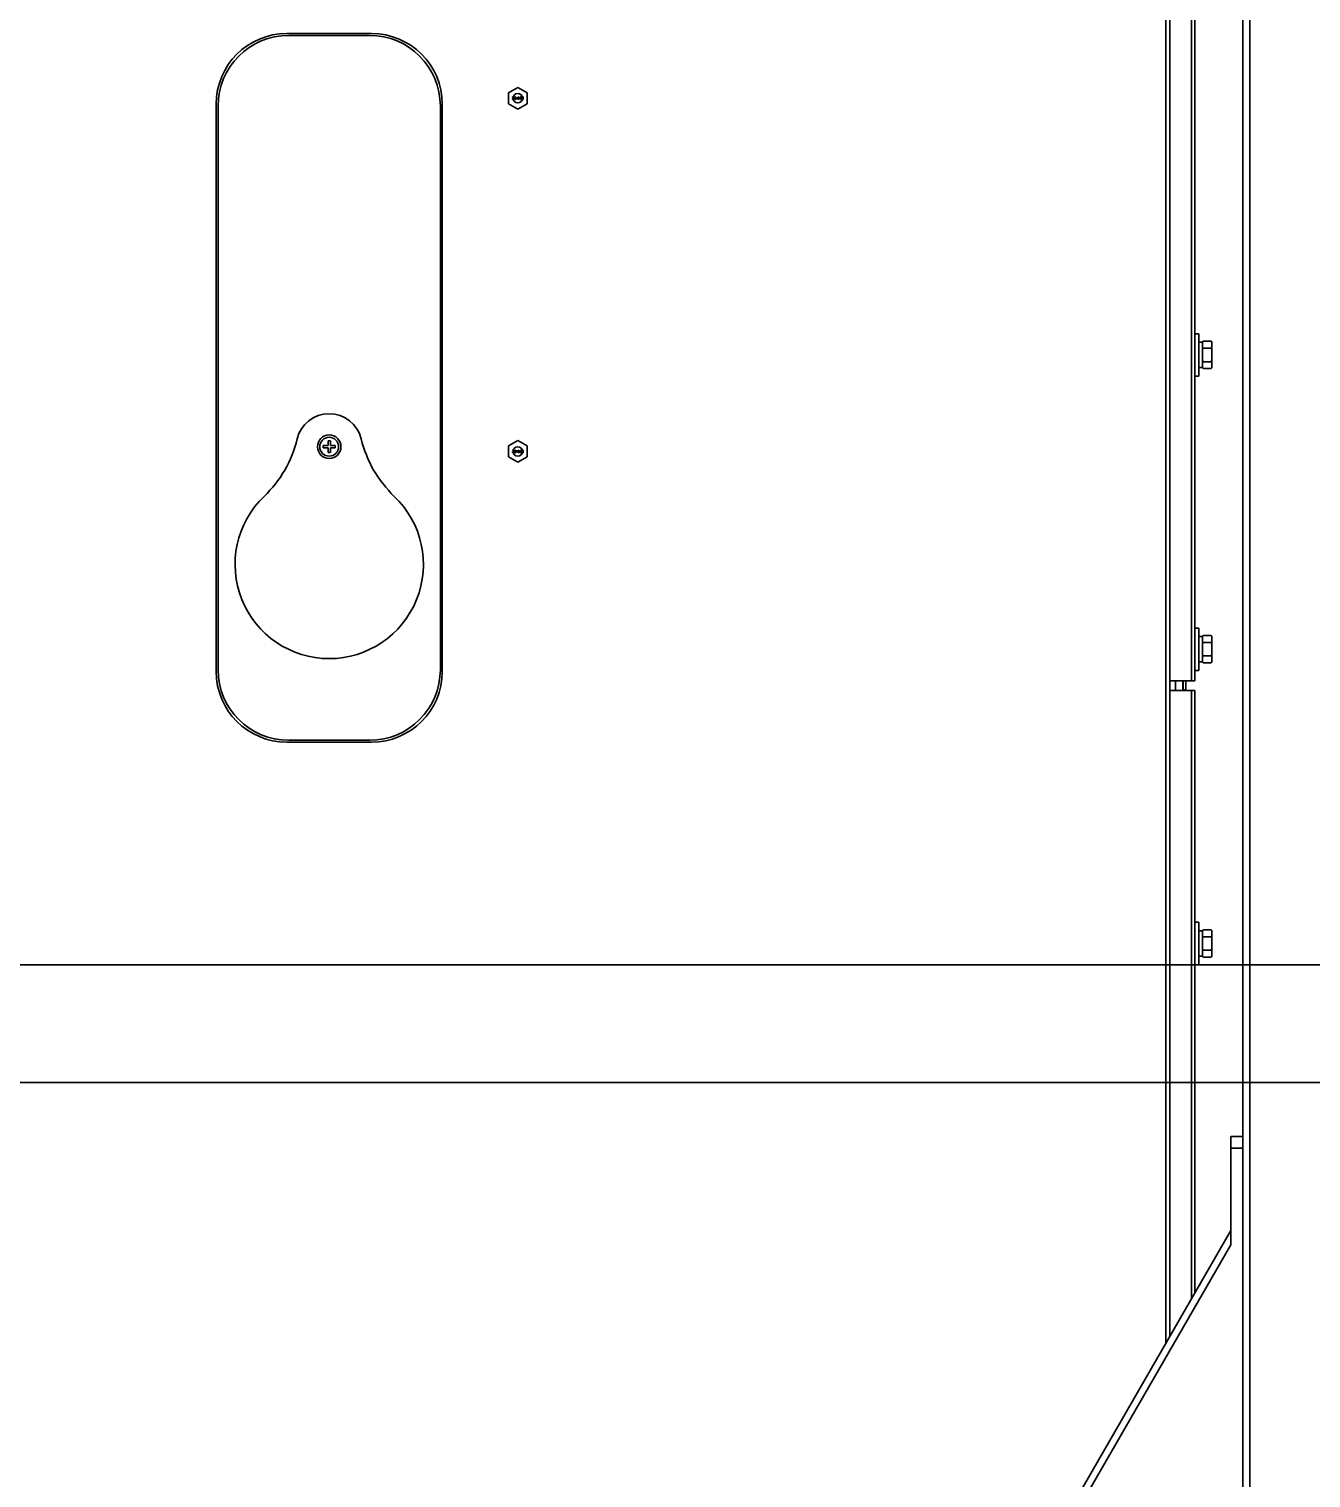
# Model space of a CAD drawing. Header units: millimetres. Extents: x 32496 to 166256, y 3504 to 23939.
# Drawn here: x 75546 to 76091, y 13066 to 13682 of the extents above; entities that cross this region are included whole.
import ezdxf

# ---------------------------------------------------------------- set-up
doc = ezdxf.new("R2010")
doc.units = ezdxf.units.MM
doc.layers.get('0').update_dxf_attribs({"lineweight": 35})

# ---------------------------------------------------------------- blocks, each defined once
blk = doc.blocks.new('DRGTJHYTHRTTR')
at = {"color": 7, "linetype": 'Continuous'}
for p, q in [((60371.04, -49682.69), (46149.04, -49682.69)), ((60371.04, -49732.69), (53249.04, -49732.69))]:
    blk.add_line(p, q, dxfattribs=at)
blk = doc.blocks.new('8-1250')
at = {"linetype": 'Continuous'}
for p, q in [((3018.87, -32152.29), (3018.87, -34671.29)), ((2983.17, -33848.24), (2983.17, -32975.34)), ((2984.87, -32978.28), (2984.87, -33845.3)), ((2994.17, -33566.79), (2994.17, -32994.39)), ((3015.87, -33063.31), (3015.87, -33760.26)), ((2995.57, -33180.92), (2995.57, -33425.66)), ((2645.87, -33291.79), (2609.87, -33291.79)), ((2610.67, -33292.59), (2645.07, -33292.59)), ((2703.97, -33316.98), (2707.97, -33314.67)), ((2703.97, -33316.98), (2703.97, -33321.6)), ((2705.7, -33318.69), (2706.6, -33318.69)), ((2705.7, -33318.82), (2705.7, -33318.69)), ((2706.4, -33318.82), (2705.7, -33318.82)), ((2705.72, -33319.45), (2705.7, -33319.56)), ((2705.7, -33319.61), (2705.7, -33319.56)), ((2705.7, -33319.61), (2705.72, -33319.71)), ((2705.77, -33319.38), (2705.72, -33319.45)), ((2705.72, -33319.71), (2705.82, -33319.81)), ((2706.4, -33318.82), (2705.77, -33319.38)), ((2705.82, -33319.81), (2705.92, -33319.86)), ((2705.85, -33319.56), (2705.9, -33319.45)), ((2705.85, -33319.56), (2705.85, -33319.61)), ((2705.9, -33319.68), (2705.85, -33319.61)), ((2705.9, -33319.45), (2706.6, -33318.82)), ((2705.97, -33319.74), (2705.9, -33319.68)), ((2705.92, -33319.86), (2706.07, -33319.89)), ((2706.1, -33319.76), (2705.97, -33319.74)), ((2706.17, -33319.89), (2706.07, -33319.89)), ((2706.1, -33319.76), (2706.2, -33319.76)), ((2706.17, -33319.89), (2706.35, -33319.86)), ((2706.32, -33319.74), (2706.2, -33319.76)), ((2706.4, -33319.68), (2706.32, -33319.74)), ((2706.35, -33319.86), (2706.45, -33319.81)), ((2706.45, -33319.61), (2706.4, -33319.68)), ((2706.45, -33319.61), (2706.57, -33319.61)), ((2706.45, -33319.81), (2706.55, -33319.71)), ((2706.55, -33319.71), (2706.57, -33319.61)), ((2706.6, -33318.69), (2706.6, -33318.82)), ((2706.8, -33318.69), (2706.95, -33318.69)), ((2706.8, -33319.89), (2706.8, -33318.69)), ((2706.95, -33319.89), (2706.8, -33319.89)), ((2706.95, -33318.69), (2706.95, -33319.68)), ((2707.1, -33319.51), (2706.95, -33319.68)), ((2706.95, -33319.89), (2707.1, -33319.71)), ((2707.1, -33319.51), (2707.1, -33319.71)), ((2707.32, -33319.12), (2707.3, -33319.15)), ((2707.3, -33319.15), (2707.45, -33319.3)), ((2707.45, -33319.3), (2707.3, -33319.45)), ((2707.3, -33319.45), (2707.32, -33319.48)), ((2707.45, -33319.25), (2707.32, -33319.12)), ((2707.32, -33319.48), (2707.45, -33319.35)), ((2707.45, -33319.07), (2707.5, -33319.07)), ((2707.45, -33319.25), (2707.45, -33319.07)), ((2707.45, -33319.53), (2707.45, -33319.35)), ((2707.5, -33319.53), (2707.45, -33319.53)), ((2707.5, -33319.07), (2707.5, -33319.25)), ((2707.62, -33319.12), (2707.5, -33319.25)), ((2707.5, -33319.3), (2707.65, -33319.15)), ((2707.65, -33319.45), (2707.5, -33319.3)), ((2707.5, -33319.35), (2707.62, -33319.48)), ((2707.5, -33319.35), (2707.5, -33319.53)), ((2707.65, -33319.15), (2707.62, -33319.12)), ((2707.62, -33319.48), (2707.65, -33319.45)), ((2707.85, -33319.05), (2708.1, -33319.05)), ((2707.85, -33319.2), (2707.85, -33319.05)), ((2708.1, -33319.2), (2707.85, -33319.2)), ((2707.97, -33314.67), (2711.97, -33316.98)), ((2708.1, -33318.69), (2708.25, -33318.69)), ((2708.1, -33319.05), (2708.1, -33318.69)), ((2708.1, -33319.89), (2708.1, -33319.2)), ((2708.25, -33319.89), (2708.1, -33319.89)), ((2708.25, -33318.69), (2708.25, -33319.05)), ((2708.25, -33319.05), (2708.85, -33319.05)), ((2708.67, -33319.2), (2708.25, -33319.2)), ((2708.25, -33319.89), (2708.85, -33319.2)), ((2708.67, -33319.2), (2708.25, -33319.68)), ((2708.25, -33319.2), (2708.25, -33319.68)), ((2708.85, -33319.05), (2708.85, -33319.2)), ((2709.05, -33318.69), (2709.2, -33318.69)), ((2709.05, -33319.89), (2709.05, -33318.69)), ((2709.27, -33319.89), (2709.05, -33319.89)), ((2709.2, -33318.69), (2709.2, -33319.63)), ((2709.55, -33318.69), (2709.2, -33319.63)), ((2709.27, -33319.89), (2709.65, -33318.82)), ((2709.55, -33318.69), (2709.75, -33318.69)), ((2709.65, -33318.82), (2710.02, -33319.89)), ((2710.1, -33319.63), (2709.75, -33318.69)), ((2710.25, -33319.89), (2710.02, -33319.89)), ((2710.1, -33318.69), (2710.25, -33318.69)), ((2710.1, -33319.63), (2710.1, -33318.69)), ((2710.25, -33318.69), (2710.25, -33319.89)), ((2711.97, -33321.6), (2711.97, -33316.98)), ((2579.87, -33321.79), (2579.87, -33562.79)), ((2580.67, -33561.99), (2580.67, -33322.59)), ((2675.07, -33322.59), (2675.07, -33561.99)), ((2675.87, -33562.79), (2675.87, -33321.79)), ((2707.97, -33323.91), (2703.97, -33321.6)), ((2711.97, -33321.6), (2707.97, -33323.91)), ((2995.57, -33419.29), (2997.17, -33419.29)), ((2997.17, -33437.29), (2997.17, -33419.29)), ((2997.17, -33422.94), (2998.77, -33422.94)), ((2998.77, -33422.82), (2999.07, -33422.52)), ((2998.77, -33433.76), (2998.77, -33422.82)), ((2999.07, -33422.52), (3002.47, -33422.52)), ((3002.77, -33422.82), (3002.47, -33422.52)), ((3002.77, -33433.76), (3002.77, -33422.82)), ((2995.57, -33425.66), (2995.57, -33430.92)), ((2995.57, -33430.92), (2995.57, -33566.79)), ((2999.07, -33425.4), (3002.47, -33425.4)), ((2999.07, -33431.18), (3002.47, -33431.18)), ((2995.57, -33437.29), (2997.17, -33437.29)), ((2997.17, -33433.64), (2998.77, -33433.64)), ((2998.77, -33433.76), (2999.07, -33434.06)), ((2999.07, -33434.06), (3002.47, -33434.06)), ((3002.77, -33433.76), (3002.47, -33434.06)), ((2625.37, -33466.79), (2627.37, -33466.79)), ((2625.37, -33467.79), (2625.37, -33466.79)), ((2627.37, -33467.79), (2625.37, -33467.79)), ((2627.37, -33464.79), (2628.37, -33464.79)), ((2627.37, -33466.79), (2627.37, -33464.79)), ((2627.37, -33469.79), (2627.37, -33467.79)), ((2628.37, -33464.79), (2628.37, -33466.79)), ((2628.37, -33466.79), (2630.37, -33466.79)), ((2630.37, -33467.79), (2628.37, -33467.79)), ((2628.37, -33467.79), (2628.37, -33469.79)), ((2630.37, -33466.79), (2630.37, -33467.79)), ((2703.97, -33466.98), (2707.97, -33464.67)), ((2703.97, -33466.98), (2703.97, -33471.6)), ((2707.97, -33464.67), (2711.97, -33466.98)), ((2711.97, -33471.6), (2711.97, -33466.98)), ((2628.37, -33469.79), (2627.37, -33469.79)), ((2707.97, -33473.91), (2703.97, -33471.6)), ((2705.7, -33468.69), (2706.6, -33468.69)), ((2705.7, -33468.82), (2705.7, -33468.69)), ((2706.4, -33468.82), (2705.7, -33468.82)), ((2705.72, -33469.45), (2705.7, -33469.56)), ((2705.7, -33469.61), (2705.7, -33469.56)), ((2705.7, -33469.61), (2705.72, -33469.71)), ((2705.77, -33469.38), (2705.72, -33469.45)), ((2705.72, -33469.71), (2705.82, -33469.81)), ((2706.4, -33468.82), (2705.77, -33469.38)), ((2705.82, -33469.81), (2705.92, -33469.86)), ((2705.85, -33469.56), (2705.9, -33469.45)), ((2705.85, -33469.56), (2705.85, -33469.61)), ((2705.9, -33469.68), (2705.85, -33469.61)), ((2705.9, -33469.45), (2706.6, -33468.82)), ((2705.97, -33469.74), (2705.9, -33469.68)), ((2705.92, -33469.86), (2706.07, -33469.89)), ((2706.1, -33469.76), (2705.97, -33469.74)), ((2706.17, -33469.89), (2706.07, -33469.89)), ((2706.1, -33469.76), (2706.2, -33469.76)), ((2706.17, -33469.89), (2706.35, -33469.86)), ((2706.32, -33469.74), (2706.2, -33469.76)), ((2706.4, -33469.68), (2706.32, -33469.74)), ((2706.35, -33469.86), (2706.45, -33469.81)), ((2706.45, -33469.61), (2706.4, -33469.68)), ((2706.45, -33469.61), (2706.57, -33469.61)), ((2706.45, -33469.81), (2706.55, -33469.71)), ((2706.55, -33469.71), (2706.57, -33469.61)), ((2706.6, -33468.69), (2706.6, -33468.82)), ((2706.8, -33468.69), (2706.95, -33468.69)), ((2706.8, -33469.89), (2706.8, -33468.69)), ((2706.95, -33469.89), (2706.8, -33469.89)), ((2706.95, -33468.69), (2706.95, -33469.68)), ((2707.1, -33469.51), (2706.95, -33469.68)), ((2706.95, -33469.89), (2707.1, -33469.71)), ((2707.1, -33469.51), (2707.1, -33469.71)), ((2707.32, -33469.12), (2707.3, -33469.15)), ((2707.3, -33469.15), (2707.45, -33469.3)), ((2707.45, -33469.3), (2707.3, -33469.45)), ((2707.3, -33469.45), (2707.32, -33469.48)), ((2707.45, -33469.25), (2707.32, -33469.12)), ((2707.32, -33469.48), (2707.45, -33469.35)), ((2707.45, -33469.07), (2707.5, -33469.07)), ((2707.45, -33469.25), (2707.45, -33469.07)), ((2707.45, -33469.53), (2707.45, -33469.35)), ((2707.5, -33469.53), (2707.45, -33469.53)), ((2707.5, -33469.07), (2707.5, -33469.25)), ((2707.62, -33469.12), (2707.5, -33469.25)), ((2707.5, -33469.3), (2707.65, -33469.15)), ((2707.65, -33469.45), (2707.5, -33469.3)), ((2707.5, -33469.35), (2707.62, -33469.48)), ((2707.5, -33469.35), (2707.5, -33469.53)), ((2707.65, -33469.15), (2707.62, -33469.12)), ((2707.62, -33469.48), (2707.65, -33469.45)), ((2707.85, -33469.05), (2708.1, -33469.05)), ((2707.85, -33469.2), (2707.85, -33469.05)), ((2708.1, -33469.2), (2707.85, -33469.2)), ((2711.97, -33471.6), (2707.97, -33473.91)), ((2708.1, -33468.69), (2708.25, -33468.69)), ((2708.1, -33469.05), (2708.1, -33468.69)), ((2708.1, -33469.89), (2708.1, -33469.2)), ((2708.25, -33469.89), (2708.1, -33469.89)), ((2708.25, -33468.69), (2708.25, -33469.05)), ((2708.25, -33469.05), (2708.85, -33469.05)), ((2708.67, -33469.2), (2708.25, -33469.2)), ((2708.25, -33469.89), (2708.85, -33469.2)), ((2708.67, -33469.2), (2708.25, -33469.68)), ((2708.25, -33469.2), (2708.25, -33469.68)), ((2708.85, -33469.05), (2708.85, -33469.2)), ((2709.05, -33468.69), (2709.2, -33468.69)), ((2709.05, -33469.89), (2709.05, -33468.69)), ((2709.27, -33469.89), (2709.05, -33469.89)), ((2709.2, -33468.69), (2709.2, -33469.63)), ((2709.55, -33468.69), (2709.2, -33469.63)), ((2709.27, -33469.89), (2709.65, -33468.82)), ((2709.55, -33468.69), (2709.75, -33468.69)), ((2709.65, -33468.82), (2710.02, -33469.89)), ((2710.1, -33469.63), (2709.75, -33468.69)), ((2710.25, -33469.89), (2710.02, -33469.89)), ((2710.1, -33468.69), (2710.25, -33468.69)), ((2710.1, -33469.63), (2710.1, -33468.69)), ((2710.25, -33468.69), (2710.25, -33469.89)), ((2995.57, -33544.29), (2997.17, -33544.29)), ((2997.17, -33562.29), (2997.17, -33544.29)), ((2997.17, -33547.94), (2998.77, -33547.94)), ((2998.77, -33547.82), (2999.07, -33547.52)), ((2998.77, -33558.76), (2998.77, -33547.82)), ((2999.07, -33547.52), (3002.47, -33547.52)), ((3002.77, -33547.82), (3002.47, -33547.52)), ((3002.77, -33558.76), (3002.77, -33547.82)), ((2999.07, -33550.4), (3002.47, -33550.4)), ((2997.17, -33558.64), (2998.77, -33558.64)), ((2998.77, -33558.76), (2999.07, -33559.06)), ((2999.07, -33556.18), (3002.47, -33556.18)), ((2999.07, -33559.06), (3002.47, -33559.06)), ((3002.77, -33558.76), (3002.47, -33559.06)), ((2995.57, -33562.29), (2997.17, -33562.29)), ((2984.87, -33566.79), (2995.57, -33566.79)), ((2984.87, -33570.79), (2995.57, -33570.79)), ((2987.37, -33570.79), (2987.37, -33566.79)), ((2990.37, -33566.79), (2990.37, -33570.79)), ((2990.57, -33566.79), (2990.57, -33570.59)), ((2991.77, -33570.59), (2990.57, -33570.59)), ((2991.77, -33566.79), (2991.77, -33570.59)), ((2994.17, -33829.19), (2994.17, -33570.79)), ((2995.57, -33570.79), (2995.57, -33675.66)), ((2609.87, -33592.79), (2645.87, -33592.79)), ((2645.07, -33591.99), (2610.67, -33591.99)), ((2995.57, -33669.29), (2997.17, -33669.29)), ((2997.17, -33687.29), (2997.17, -33669.29)), ((2995.57, -33675.66), (2995.57, -33680.92)), ((2997.17, -33672.94), (2998.77, -33672.94)), ((2998.77, -33672.82), (2999.07, -33672.52)), ((2998.77, -33683.76), (2998.77, -33672.82)), ((2999.07, -33672.52), (3002.47, -33672.52)), ((2999.07, -33675.4), (3002.47, -33675.4)), ((3002.77, -33672.82), (3002.47, -33672.52)), ((3002.77, -33683.76), (3002.77, -33672.82)), ((2995.57, -33680.92), (2995.57, -33826.76)), ((2999.07, -33681.18), (3002.47, -33681.18)), ((2995.57, -33687.29), (2997.17, -33687.29)), ((2997.17, -33683.64), (2998.77, -33683.64)), ((2998.77, -33683.76), (2999.07, -33684.06)), ((2999.07, -33684.06), (3002.47, -33684.06)), ((3002.77, -33683.76), (3002.47, -33684.06)), ((3015.87, -33760.26), (3010.87, -33760.26)), ((3010.87, -33806.26), (3010.87, -33760.26)), ((3015.87, -33760.26), (3015.87, -34040.26)), ((3015.87, -33765.26), (3010.87, -33765.26)), ((3010.87, -33800.26), (2510.87, -34666.29)), ((3010.87, -33806.26), (2514.34, -34666.29))]:
    blk.add_line(p, q, dxfattribs=at)
for centre, radius in [((2707.97, -33319.29), 2), ((2627.87, -33467.29), 5), ((2627.87, -33467.29), 4), ((2707.97, -33469.29), 2)]:
    blk.add_circle(centre, radius, dxfattribs=at)
for centre, radius, start, end in [((2609.87, -33321.79), 30, 90, 180), ((2610.67, -33322.59), 30, 90, 180), ((2645.07, -33322.59), 30, 0, 90), ((2645.87, -33321.79), 30, 0, 90), ((3000.01, -33425.09), 3.56, 39.13645, 39.50132), ((3001.53, -33431.49), 3.56, 219.13644, 219.50078), ((2627.87, -33467.29), 14, 13.59162, 166.40838), ((2565.66, -33452.25), 50, 313.72491, 346.40838), ((2690.08, -33452.25), 50, 193.59162, 226.27509), ((2627.87, -33517.29), 40, 133.72491, 46.27509), ((3000.01, -33550.09), 3.56, 39.13645, 39.50132), ((3001.53, -33556.49), 3.56, 219.13644, 219.50078), ((2609.87, -33562.79), 30, 180, 270), ((2610.67, -33561.99), 30, 180, 270), ((2645.07, -33561.99), 30, 270, 0), ((2645.87, -33562.79), 30, 270, 0), ((2991.97, -33570.59), 1.4, 180, 188.23663), ((2991.97, -33570.59), 0.2, 180, 270), ((3000.01, -33675.09), 3.56, 39.13645, 39.50132), ((3001.53, -33681.49), 3.56, 219.13644, 219.50078)]:
    blk.add_arc(centre, radius, start, end, dxfattribs=at)
for points, knots in [([(2998.77, -33422.85), (2998.8, -33422.82), (2998.89, -33422.7), (2998.99, -33422.59), (2999.07, -33422.52)], [0, 0, 0, 0, 0.244558, 1, 1, 1, 1]), ([(2999.07, -33425.4), (2999.05, -33425.38), (2998.94, -33425.27), (2998.84, -33425.16), (2998.77, -33425.07)], [0, 0, 0, 0, 0.255352, 1, 1, 1, 1]), ([(3002.76, -33422.83), (3002.74, -33422.8), (3002.64, -33422.69), (3002.55, -33422.59), (3002.47, -33422.52)], [0, 0, 0, 0, 0.244878, 1, 1, 1, 1]), ([(3002.47, -33425.4), (3002.5, -33425.38), (3002.6, -33425.27), (3002.7, -33425.16), (3002.77, -33425.07)], [0, 0, 0, 0, 0.255353, 1, 1, 1, 1]), ([(2998.77, -33431.51), (2998.8, -33431.48), (2998.89, -33431.36), (2998.99, -33431.26), (2999.07, -33431.18)], [0, 0, 0, 0, 0.244558, 1, 1, 1, 1]), ([(3002.77, -33431.51), (3002.75, -33431.48), (3002.65, -33431.36), (3002.55, -33431.26), (3002.47, -33431.18)], [0, 0, 0, 0, 0.244558, 1, 1, 1, 1]), ([(2999.07, -33434.06), (2999.05, -33434.04), (2998.95, -33433.94), (2998.85, -33433.83), (2998.79, -33433.75)], [0, 0, 0, 0, 0.255041, 1, 1, 1, 1]), ([(3002.47, -33434.06), (3002.5, -33434.04), (3002.6, -33433.93), (3002.7, -33433.82), (3002.77, -33433.73)], [0, 0, 0, 0, 0.255353, 1, 1, 1, 1]), ([(2998.77, -33547.85), (2998.8, -33547.82), (2998.89, -33547.7), (2998.99, -33547.59), (2999.07, -33547.52)], [0, 0, 0, 0, 0.244558, 1, 1, 1, 1]), ([(3002.76, -33547.83), (3002.74, -33547.8), (3002.64, -33547.69), (3002.55, -33547.59), (3002.47, -33547.52)], [0, 0, 0, 0, 0.244878, 1, 1, 1, 1]), ([(2999.07, -33550.4), (2999.05, -33550.38), (2998.94, -33550.27), (2998.84, -33550.16), (2998.77, -33550.07)], [0, 0, 0, 0, 0.255352, 1, 1, 1, 1]), ([(3002.47, -33550.4), (3002.5, -33550.38), (3002.6, -33550.27), (3002.7, -33550.16), (3002.77, -33550.07)], [0, 0, 0, 0, 0.255353, 1, 1, 1, 1]), ([(2998.77, -33556.51), (2998.8, -33556.48), (2998.89, -33556.36), (2998.99, -33556.26), (2999.07, -33556.18)], [0, 0, 0, 0, 0.244558, 1, 1, 1, 1]), ([(2999.07, -33559.06), (2999.05, -33559.04), (2998.95, -33558.94), (2998.85, -33558.83), (2998.79, -33558.75)], [0, 0, 0, 0, 0.255041, 1, 1, 1, 1]), ([(3002.77, -33556.51), (3002.75, -33556.48), (3002.65, -33556.36), (3002.55, -33556.26), (3002.47, -33556.18)], [0, 0, 0, 0, 0.244558, 1, 1, 1, 1]), ([(3002.47, -33559.06), (3002.5, -33559.04), (3002.6, -33558.93), (3002.7, -33558.82), (3002.77, -33558.73)], [0, 0, 0, 0, 0.255353, 1, 1, 1, 1]), ([(2998.77, -33672.85), (2998.8, -33672.82), (2998.89, -33672.7), (2998.99, -33672.59), (2999.07, -33672.52)], [0, 0, 0, 0, 0.244558, 1, 1, 1, 1]), ([(2999.07, -33675.4), (2999.05, -33675.38), (2998.94, -33675.27), (2998.84, -33675.16), (2998.77, -33675.07)], [0, 0, 0, 0, 0.255352, 1, 1, 1, 1]), ([(3002.76, -33672.83), (3002.74, -33672.8), (3002.64, -33672.69), (3002.55, -33672.59), (3002.47, -33672.52)], [0, 0, 0, 0, 0.244878, 1, 1, 1, 1]), ([(3002.47, -33675.4), (3002.5, -33675.38), (3002.6, -33675.27), (3002.7, -33675.16), (3002.77, -33675.07)], [0, 0, 0, 0, 0.255353, 1, 1, 1, 1]), ([(2998.77, -33681.51), (2998.8, -33681.48), (2998.89, -33681.36), (2998.99, -33681.26), (2999.07, -33681.18)], [0, 0, 0, 0, 0.244558, 1, 1, 1, 1]), ([(3002.77, -33681.51), (3002.75, -33681.48), (3002.65, -33681.36), (3002.55, -33681.26), (3002.47, -33681.18)], [0, 0, 0, 0, 0.244558, 1, 1, 1, 1]), ([(2999.07, -33684.06), (2999.05, -33684.04), (2998.95, -33683.94), (2998.85, -33683.83), (2998.79, -33683.75)], [0, 0, 0, 0, 0.255041, 1, 1, 1, 1]), ([(3002.47, -33684.06), (3002.5, -33684.04), (3002.6, -33683.93), (3002.7, -33683.82), (3002.77, -33683.73)], [0, 0, 0, 0, 0.255353, 1, 1, 1, 1])]:
    blk.add_open_spline(points, degree=3, knots=knots, dxfattribs=at)
for points in [[(2998.77, -33426.06), (2998.86, -33425.84), (2998.96, -33425.62), (2999.07, -33425.4)], [(2999.07, -33431.18), (2998.96, -33430.96), (2998.86, -33430.74), (2998.77, -33430.52)], [(3002.77, -33426.06), (3002.68, -33425.84), (3002.58, -33425.62), (3002.47, -33425.4)], [(3002.47, -33431.18), (3002.58, -33430.96), (3002.68, -33430.74), (3002.77, -33430.52)], [(2998.77, -33551.06), (2998.86, -33550.84), (2998.96, -33550.62), (2999.07, -33550.4)], [(3002.77, -33551.06), (3002.68, -33550.84), (3002.58, -33550.62), (3002.47, -33550.4)], [(2999.07, -33556.18), (2998.96, -33555.96), (2998.86, -33555.74), (2998.77, -33555.52)], [(3002.47, -33556.18), (3002.58, -33555.96), (3002.68, -33555.74), (3002.77, -33555.52)], [(2998.77, -33676.06), (2998.86, -33675.84), (2998.96, -33675.62), (2999.07, -33675.4)], [(3002.77, -33676.06), (3002.68, -33675.84), (3002.58, -33675.62), (3002.47, -33675.4)], [(2999.07, -33681.18), (2998.96, -33680.96), (2998.86, -33680.74), (2998.77, -33680.52)], [(3002.47, -33681.18), (3002.58, -33680.96), (3002.68, -33680.74), (3002.77, -33680.52)]]:
    blk.add_open_spline(points, degree=3, dxfattribs=at)

msp = doc.modelspace()

# ---------------------------------------------------------------- block references
at = {"color": 6}
msp.add_blockref('8-1250', (73046.131, 46971.457), dxfattribs=at)
msp.add_blockref('DRGTJHYTHRTTR', (17920.951, 62966.819))

doc.saveas('drawing.dxf')
